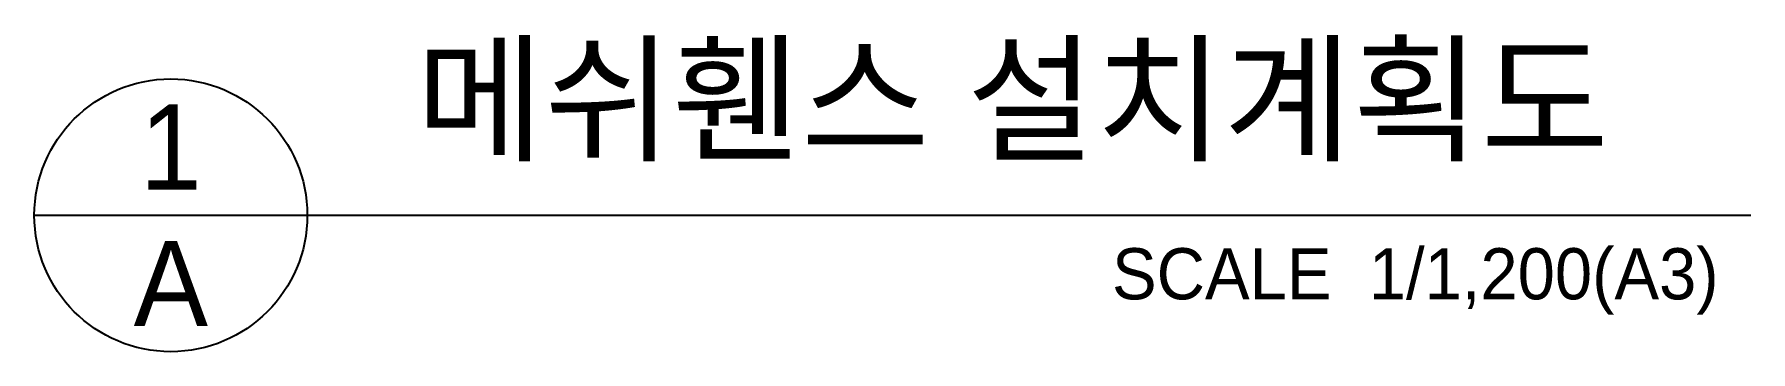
# Model space of a CAD drawing. Header units: millimetres. Extents: x 252236504 to 252719117, y 504208406 to 504547114.
# Drawn here: x 252574054 to 252636527, y 504230146 to 504241707 of the extents above; entities that cross this region are included whole.
import ezdxf
from ezdxf.enums import TextEntityAlignment as Align

# ---------------------------------------------------------------- set-up
doc = ezdxf.new("R2010")
doc.units = ezdxf.units.MM
doc.layers.add('4A.TEC TEXT 2', color=3, linetype='Continuous')
doc.layers.add('4A.TEC 심볼', color=7, linetype='Continuous')
doc.styles.add('나눔고딕', font='')
doc.styles.get('나눔고딕').set_extended_font_data('Dotum')

msp = doc.modelspace()

# ---------------------------------------------------------------- linework, layer by layer
at = {"layer": '4A.TEC 심볼'}
msp.add_line((252574053.61, 504235114.16, -1666.67), (252636526.85, 504235114.16, -1666.67), dxfattribs=at)
msp.add_circle((252579021.61, 504235114.16, -1666.67), 4968, dxfattribs=at)

# ---------------------------------------------------------------- texts
at = {"layer": '4A.TEC TEXT 2', "color": 3, "style": '나눔고딕'}
msp.add_text('메쉬휀스 설치계획도', height=3726, dxfattribs=at).set_placement((252587936.3, 504236356.16, -1666.67), align=Align.BOTTOM_LEFT)
for s, p in [('1', (252579021.61, 504237598.16, -1666.67)), ('A', (252579021.61, 504232630.16, -1666.67))]:
    msp.add_text(s, height=3105, dxfattribs=at).set_placement(p, align=Align.MIDDLE)
msp.add_text('SCALE  1/1,200(A3)', height=1863, dxfattribs=at).set_placement((252635360.42, 504231494.49, -1666.67), align=Align.BOTTOM_RIGHT)

doc.saveas('drawing.dxf')
